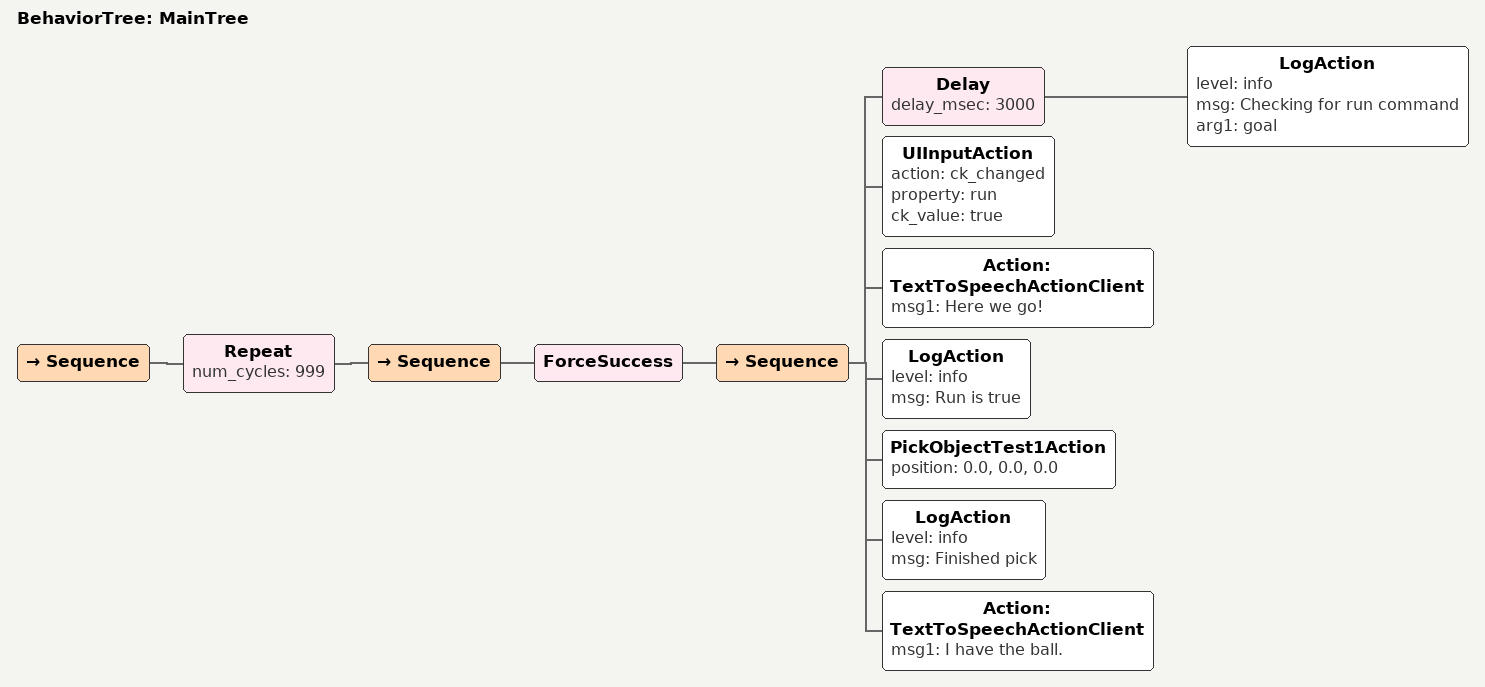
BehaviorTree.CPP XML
<root BTCPP_format="4" main_tree_to_execute="MainTree">
	<BehaviorTree ID="MainTree">
      <Sequence>
        <Repeat num_cycles="999">
          <Sequence>
              <ForceSuccess>
                <Sequence>
                  <Delay delay_msec="3000">
                    <LogAction level="info" msg="Checking for run command" arg1="goal" />
                  </Delay>
                  <UIInputAction action="ck_changed" property="run" ck_value="true"/>
                  <Action ID="TextToSpeechActionClient" msg1="Here we go!"/>
                  <LogAction level="info" msg="Run is true" />
                  <PickObjectTest1Action position="0.0, 0.0, 0.0" />
                  <LogAction level="info" msg="Finished pick" />
                  <Action ID="TextToSpeechActionClient" msg1="I have the ball."/>
                </Sequence>
              </ForceSuccess>
          </Sequence>
        </Repeat>
  		</Sequence>
	</BehaviorTree>
</root>
